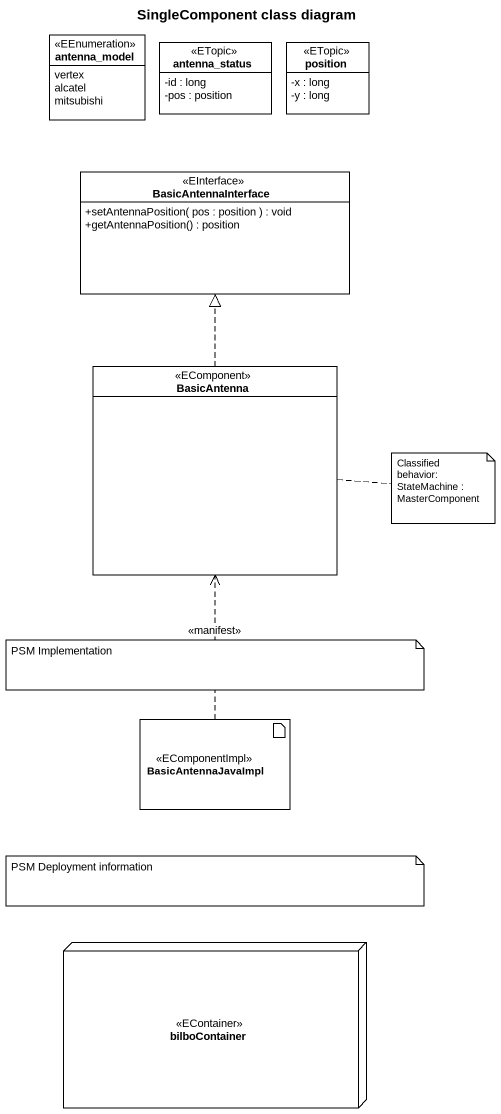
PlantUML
@startuml
title SingleComponent class diagram
allowmixing
hide circle
hide empty members
skinparam classAttributeIconSize 0
enum antenna_model <<EEnumeration>> {
  vertex
  alcatel
  mitsubishi
}
class antenna_status <<ETopic>> {
  -id : long
  -pos : position
}
class position <<ETopic>> {
  -x : long
  -y : long
}
interface BasicAntennaInterface <<EInterface>> {
  +setAntennaPosition( pos : position ) : void
  +getAntennaPosition() : position
}
class BasicAntenna <<EComponent>>
artifact BasicAntennaJavaImpl <<EComponentImpl>>
node bilboContainer <<EContainer>>
BasicAntenna .up.|> BasicAntennaInterface
BasicAntennaJavaImpl .up.> BasicAntenna : <<manifest>>
note right of BasicAntenna : Classified behavior: StateMachine : MasterComponent
note as N2
  PSM Implementation
end note
note as N3
  PSM Deployment information
end note
@enduml
